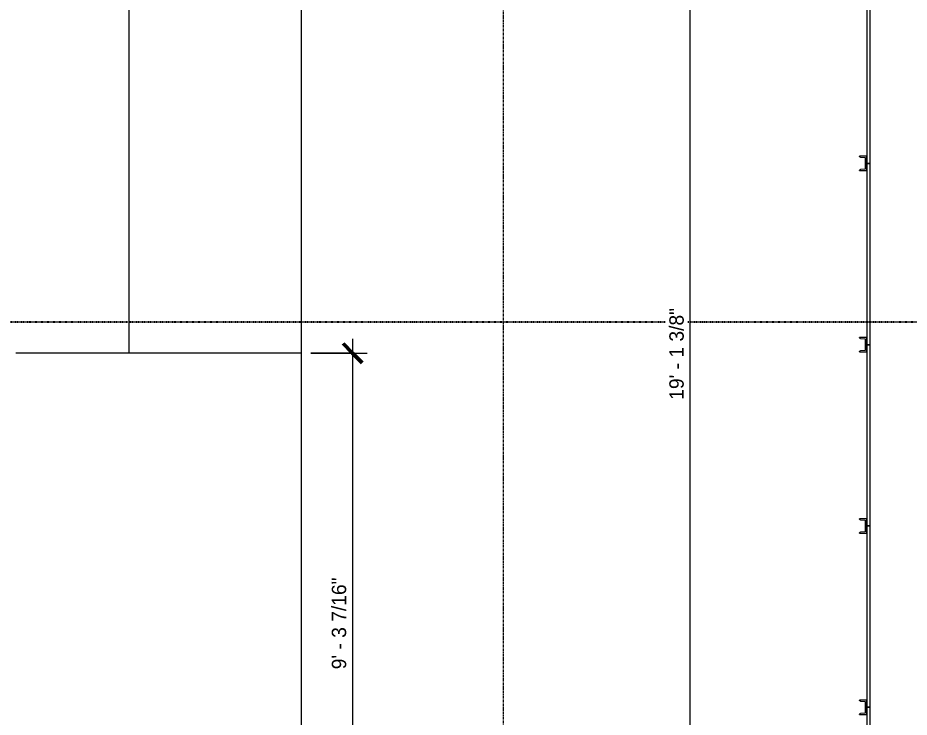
# Model space of a CAD drawing. Header units: inches. Extents: x -4058 to -1781, y 9814 to 12264.
# Drawn here: x -2274.7 to -2088.7, y 10858.2 to 11004.1 of the extents above; entities that cross this region are included whole.
import ezdxf

# ---------------------------------------------------------------- set-up
doc = ezdxf.new("R2010")
doc.units = ezdxf.units.IN
doc.header["$MEASUREMENT"] = 0
doc.linetypes.add('Dash_2_', pattern=[0.25, 0.125, -0.125])
doc.linetypes.add('Grid Line 1_2_', pattern=[0.875, 0.5, -0.125, 0.125, -0.125])
for name, color, linetype, lineweight in [('0-1', 7, 'Continuous', 5), ('0-2', 7, 'Continuous', 9), ('A-ANNO-DIMS', 211, 'Continuous', 9), ('A-ANNO-DIMS-32', 211, 'Continuous', 9), ('A-FLOR-1', 7, 'Continuous', 9), ('A-GLAZ-CURT-1', 7, 'Continuous', 9), ('A-GLAZ-CWMG-1', 7, 'Continuous', 9), ('S-GRID-1', 1, 'Grid Line 1_2_', 9)]:
    doc.layers.add(name, color=color, linetype=linetype, lineweight=lineweight)
doc.layers.add('0-3', color=250, linetype='Dash_2_')
doc.styles.add('Century Gothic', font='ufonts.com_century-gothic.ttf', dxfattribs={"height": 3})
doc.dimstyles.new('MARKETING_DIMENSION', dxfattribs={"dimscale": 12, "dimtxt": 3.132505, "dimasz": 0.333333, "dimexe": 0.25, "dimexo": 0.166667, "dimgap": 0.041667, "dimtad": 1, "dimdec": 4, "dimrnd": 0.0625, "dimzin": 3, "dimdsep": 46, "dimlunit": 4, "dimtxsty": 'Century Gothic', "dimblk1": 'OBLIQUE', "dimblk2": 'OBLIQUE', "dimsah": 1, "dimcen": 0.09, "dimdle": 0.25, "dimazin": 0, "dimtfac": 1, "dimtdec": 4, "dimtix": 1, "dimtmove": 0, "dimatfit": 3, "dimfxl": 1, "dimtvp": 1, "dimtfill": 1, "dimfrac": 2, "dimtolj": 1, "dimtzin": 0, "dimarcsym": 2})
doc.dimstyles.new('THE_DIMENSION_STRING_4', dxfattribs={"dimscale": 12, "dimtxt": 3.132505, "dimasz": 0.333333, "dimexe": 0.25, "dimexo": 0.166667, "dimgap": 0.041667, "dimtad": 1, "dimdec": 4, "dimrnd": 0.0625, "dimzin": 3, "dimdsep": 46, "dimlunit": 4, "dimtxsty": 'Century Gothic', "dimblk1": 'OBLIQUE', "dimblk2": 'OBLIQUE', "dimsah": 1, "dimcen": 0.09, "dimdle": 0.25, "dimazin": 0, "dimtfac": 1, "dimtdec": 4, "dimtix": 1, "dimtmove": 0, "dimatfit": 3, "dimfxl": 1, "dimtvp": 1, "dimtfill": 1, "dimfrac": 2, "dimtolj": 1, "dimtzin": 0, "dimarcsym": 2})
doc.dimstyles.new('THE_DIMENSION_STRING_5', dxfattribs={"dimscale": 12, "dimtxt": 3.132505, "dimasz": 0.333333, "dimexe": 0.25, "dimexo": 0.166667, "dimgap": 0.041667, "dimtad": 1, "dimdec": 4, "dimrnd": 0.0625, "dimzin": 3, "dimdsep": 46, "dimlunit": 4, "dimtxsty": 'Century Gothic', "dimblk1": 'OBLIQUE', "dimblk2": 'OBLIQUE', "dimsah": 1, "dimcen": 0.09, "dimdle": 0.25, "dimazin": 0, "dimtfac": 1, "dimtdec": 4, "dimtix": 1, "dimtmove": 0, "dimatfit": 3, "dimfxl": 1, "dimtvp": 1, "dimtfill": 1, "dimfrac": 2, "dimtolj": 1, "dimtzin": 0, "dimarcsym": 2})

# ---------------------------------------------------------------- blocks, each defined once
blk = doc.blocks.new('Horizontal_Siding - Horizontal_Siding-2867908-UNIT PLANS - 1ST FLOOR')
at = {"layer": 'A-GLAZ-CURT-1'}
for p, q in [((18.16, -1.5), (-18.16, -1.5)), ((-18.16, -1.5), (-18.16, -2.25)), ((18.16, -2.25), (18.16, -1.5)), ((-18.16, -2.25), (18.16, -2.25))]:
    blk.add_line(p, q, dxfattribs=at)
blk = doc.blocks.new('Horizontal_Siding - Horizontal_Siding-2867907-UNIT PLANS - 1ST FLOOR')
at = {"layer": 'A-GLAZ-CURT-1'}
for p, q in [((18.91, -1.5), (-18.91, -1.5)), ((-18.91, -1.5), (-18.91, -2.25)), ((18.91, -2.25), (18.91, -1.5)), ((-18.91, -2.25), (18.91, -2.25))]:
    blk.add_line(p, q, dxfattribs=at)
blk = doc.blocks.new('Rectangular Mullion - RAILING POST-2669755-UNIT PLANS - 1ST FLOOR')
at = {"layer": 'A-GLAZ-CWMG-1'}
for p, q in [((-1.5, 0), (-1.5, 1.5)), ((-1.5, 1.5), (1.5, 1.5)), ((-1.22, 1.18), (-1.29, 0.21)), ((1.22, 1.18), (-1.22, 1.18)), ((1.29, 0.21), (1.22, 1.18)), ((1.5, 1.5), (1.5, 0))]:
    blk.add_line(p, q, dxfattribs=at)
for centre, radius, start, end in [((-1.5, 0.21), 0.21, 270, 0.528), ((1.5, 0.21), 0.211, 179.472, 270)]:
    blk.add_arc(centre, radius, start, end, dxfattribs=at)
blk = doc.blocks.new('CTR - 1st Phase - Shell_rvt-1-UNIT PLANS - 1ST FLOOR')
at = {"layer": 'A-FLOR-1'}
for p, q in [((-2251.52, 11061.29), (-2251.52, 10934.19)), ((-2215.52, 10934.19), (-2215.52, 11049.39)), ((-2215.52, 10934.19), (-2275.12, 10934.19)), ((-2215.52, 10822.74), (-2215.52, 10934.19))]:
    blk.add_line(p, q, dxfattribs=at)
at = {"layer": '0-2', "rotation": 89.99999999999952}
for name, p in [('Horizontal_Siding - Horizontal_Siding-2867907-UNIT PLANS - 1ST FLOOR', (-2099.07, 10992.66)), ('Horizontal_Siding - Horizontal_Siding-2867907-UNIT PLANS - 1ST FLOOR', (-2099.07, 10954.85)), ('Horizontal_Siding - Horizontal_Siding-2867907-UNIT PLANS - 1ST FLOOR', (-2099.07, 10917.03)), ('Horizontal_Siding - Horizontal_Siding-2867907-UNIT PLANS - 1ST FLOOR', (-2099.07, 10879.21)), ('Horizontal_Siding - Horizontal_Siding-2867908-UNIT PLANS - 1ST FLOOR', (-2099.07, 10842.15))]:
    blk.add_blockref(name, p, dxfattribs=at)
at = {"layer": '0-2', "extrusion": (0, 0, -1), "rotation": 90.0000000000005}
for p in [(2099.07, 10973.76), (2099.07, 10935.94), (2099.07, 10898.12), (2099.07, 10860.31)]:
    blk.add_blockref('Rectangular Mullion - RAILING POST-2669755-UNIT PLANS - 1ST FLOOR', p, dxfattribs=at)
blk = doc.blocks.new('DIMBLOCK1144-UNIT PLANS - 1ST FLOOR')
at = {"layer": 'A-ANNO-DIMS-32', "lineweight": 50}
for p, q in [((-2081.45, 11278.79), (-2083.45, 11280.79)), ((-2081.45, 11278.79), (-2079.45, 11276.79)), ((-2081.45, 10819.99), (-2083.45, 10821.99)), ((-2081.45, 10819.99), (-2079.45, 10817.99))]:
    blk.add_line(p, q, dxfattribs=at)
at = {"layer": 'A-ANNO-DIMS-32'}
for p, q in [((-2099.01, 11278.79), (-2078.45, 11278.79)), ((-2081.45, 11278.79), (-2099.01, 11278.79)), ((-2081.45, 10819.99), (-2081.45, 11278.79)), ((-2099.01, 10819.99), (-2078.45, 10819.99)), ((-2081.45, 10819.99), (-2099.01, 10819.99))]:
    blk.add_line(p, q, dxfattribs=at)
at = {"layer": 'A-ANNO-DIMS-32', "color": 0, "insert": (-2085.8, 11036.81), "char_height": 3, "width": 30.1914, "attachment_point": 1, "rotation": 90, "line_spacing_factor": 0.984502, "style": 'Century Gothic', "bg_fill": 3, "box_fill_scale": 1.25, "bg_fill_color": 256, "bg_fill_true_color": 13158600, "bg_fill_transparency": 0}
blk.add_mtext('38\' - 2 13/16"', dxfattribs=at)
blk = doc.blocks.new('_Oblique')
at = {"color": 0, "linetype": 'ByBlock', "lineweight": -2}
blk.add_line((-0.5, -0.5), (0.5, 0.5), dxfattribs=at)
blk = doc.blocks.new('DIMBLOCK1412-UNIT PLANS - 1ST FLOOR')
at = {"layer": 'A-ANNO-DIMS-32', "lineweight": 50}
for p, q in [((-2204.82, 10934.19), (-2206.82, 10936.19)), ((-2204.82, 10934.19), (-2202.82, 10932.19)), ((-2204.82, 10822.74), (-2206.82, 10824.74)), ((-2204.82, 10822.74), (-2202.82, 10820.74))]:
    blk.add_line(p, q, dxfattribs=at)
at = {"layer": 'A-ANNO-DIMS-32'}
for p, q in [((-2204.82, 10937.19), (-2204.82, 10819.74)), ((-2213.52, 10934.19), (-2201.82, 10934.19)), ((-2204.82, 10934.19), (-2213.52, 10934.19)), ((-2203.99, 10822.74), (-2207.82, 10822.74)), ((-2204.82, 10822.74), (-2203.99, 10822.74))]:
    blk.add_line(p, q, dxfattribs=at)
at = {"layer": 'A-ANNO-DIMS-32', "color": 0, "insert": (-2209.17, 10868.22), "char_height": 3, "width": 24.5827, "attachment_point": 1, "rotation": 90, "line_spacing_factor": 0.984502, "style": 'Century Gothic', "bg_fill": 3, "box_fill_scale": 1.25, "bg_fill_color": 256, "bg_fill_true_color": 13158600, "bg_fill_transparency": 0}
blk.add_mtext('9\' - 3 7/16"', dxfattribs=at)
blk = doc.blocks.new('DIMBLOCK1504-UNIT PLANS - 1ST FLOOR')
at = {"layer": 'A-ANNO-DIMS-32', "lineweight": 50}
for p, q in [((-2134.41, 11049.39), (-2136.41, 11051.39)), ((-2134.41, 11049.39), (-2132.41, 11047.39)), ((-2134.41, 10819.99), (-2136.41, 10821.99)), ((-2134.41, 10819.99), (-2132.41, 10817.99))]:
    blk.add_line(p, q, dxfattribs=at)
at = {"layer": 'A-ANNO-DIMS-32'}
for p, q in [((-2135.24, 11049.39), (-2131.41, 11049.39)), ((-2134.41, 11049.39), (-2135.24, 11049.39)), ((-2134.41, 10816.99), (-2134.41, 11049.39)), ((-2135.24, 10819.99), (-2131.41, 10819.99)), ((-2134.41, 10819.99), (-2135.24, 10819.99))]:
    blk.add_line(p, q, dxfattribs=at)
at = {"layer": 'A-ANNO-DIMS-32', "color": 0, "insert": (-2138.75, 10924.45), "char_height": 3, "width": 24.5827, "attachment_point": 1, "rotation": 90, "line_spacing_factor": 0.984502, "style": 'Century Gothic', "bg_fill": 3, "box_fill_scale": 1.25, "bg_fill_color": 256, "bg_fill_true_color": 13158600, "bg_fill_transparency": 0}
blk.add_mtext('19\' - 1 3/8"', dxfattribs=at)

msp = doc.modelspace()

# ---------------------------------------------------------------- block references
at = {"layer": '0-1'}
msp.add_blockref('CTR - 1st Phase - Shell_rvt-1-UNIT PLANS - 1ST FLOOR', (0, 0), dxfattribs=at)

# ---------------------------------------------------------------- next in the draw order: linework, layer by layer
at = {"layer": '0-3'}
msp.add_line((-2517.56124, 10940.72109), (-2069.36124, 10940.72109), dxfattribs=at)
at = {"layer": 'S-GRID-1'}
msp.add_line((-2173.32374, 9814.0266), (-2173.32374, 12247.50061), dxfattribs=at)

# ---------------------------------------------------------------- next in the draw order: dimensions: what is measured, and where the dimension line sits
at = {"layer": 'A-ANNO-DIMS'}
dim = msp.add_linear_dim(base=(-2204.82016, 10822.7394), p1=(-2215.52374, 10934.1894), p2=(-2201.99174, 10822.7394), angle=90, dimstyle='MARKETING_DIMENSION', override={"dimpost": '<>', "dimfxl": 112.268506}, dxfattribs=at)
dim.commit()
dim.dimension.update_dxf_attribs({"geometry": 'DIMBLOCK1412-UNIT PLANS - 1ST FLOOR', "text_midpoint": (-2207.06184, 10878.4644)})

# ---------------------------------------------------------------- next in the draw order: dimensions: what is measured, and where the dimension line sits
for base, p1, p2, dimstyle, override, picture, middle in [((-2081.45244, 11278.7894), (-2101.01124, 10819.9894), (-2101.01124, 11278.7894), 'THE_DIMENSION_STRING_4', {"dimpost": '<>', "dimfxl": 458.8}, 'DIMBLOCK1144-UNIT PLANS - 1ST FLOOR', (-2083.69412, 11049.3894)), ((-2134.40767, 11049.3894), (-2137.2361, 10819.9894), (-2137.2361, 11049.3894), 'THE_DIMENSION_STRING_5', {"dimpost": '<>', "dimfxl": 229.4}, 'DIMBLOCK1504-UNIT PLANS - 1ST FLOOR', (-2136.64934, 10934.6894))]:
    dim = msp.add_linear_dim(base=base, p1=p1, p2=p2, angle=90, dimstyle=dimstyle, override=override, dxfattribs=at)
    dim.commit()
    dim.dimension.update_dxf_attribs({"geometry": picture, "text_midpoint": middle})

doc.saveas('drawing.dxf')
